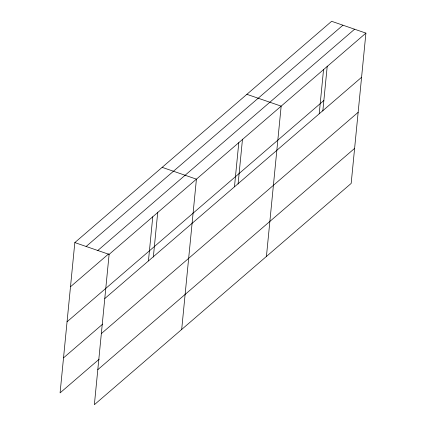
<?xml version="1.0" encoding="UTF-8"?>
<svg xmlns="http://www.w3.org/2000/svg" width="426" height="426" viewBox="0 0 426 426"><rect width="100%" height="100%" fill="white"/><g stroke="black" fill="none" stroke-linecap="round" stroke-linejoin="round"><path stroke-width="0.64" d="M365.913 33.116L109.109 254.391L94.37 404.7L351.173 183.42L365.913 33.116L331.63 21.3L74.827 242.58L60.087 392.884L99.226 359.161M148.434 260.952L152.764 216.775M153.344 257.043L157.742 212.18M181.684 329.463L196.423 179.16L162.141 167.343M234.465 186.822L238.794 142.646M238.091 184.021L242.49 139.158M266.431 256.441L281.165 106.138L246.883 94.322M319.207 113.801L323.542 69.624M322.833 111L327.232 66.136M86.137 246.478L342.946 25.198M97.794 250.493L354.602 29.213M70.492 286.757L108.63 253.896M67.058 321.779L323.867 100.499M104.775 298.567L361.583 77.292M63.522 357.861L102.661 324.138M101.34 333.59L358.149 112.315M97.804 369.677L354.608 148.397M74.827 242.58L109.109 254.391"/></g></svg>
